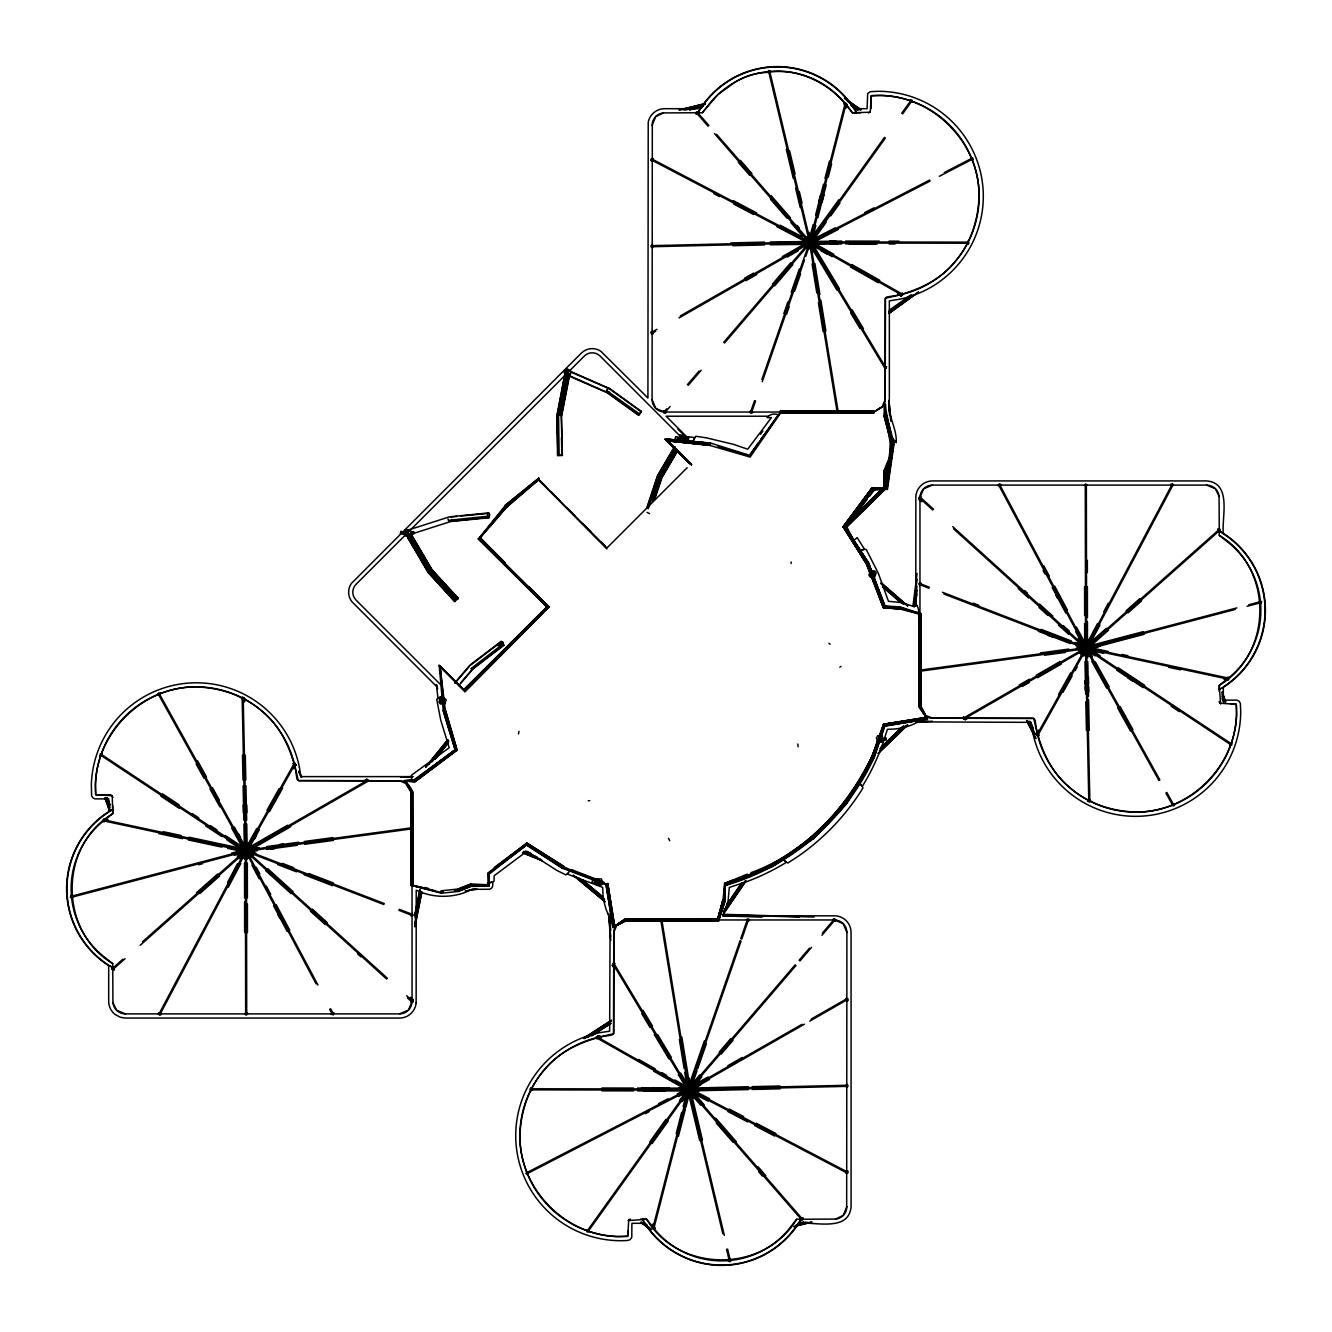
<?xml version="1.0" encoding="UTF-8"?>
<svg xmlns="http://www.w3.org/2000/svg" width="1332" height="1332" viewBox="0 0 1332 1332"><rect width="100%" height="100%" fill="white"/><g stroke="black" fill="none" stroke-linecap="round" stroke-linejoin="round"><path stroke-width="1.5" d="M413.253 884.814L413.003 792.04C404.811 776.373 398.651 781.335 415.018 781.867L457.076 750.116L445.454 709.873M416.15 1002.929L416.217 890.176L422.161 892.64A63.303 63.303 0 0 0 465.201 892.407L472.094 889.343L489.393 889.26A4.179 4.179 0 0 0 492.757 885.164L492.757 881.884L488.261 882.916M627.738 1230.785L627.722 1236.279L617.499 1236.479A100.882 100.882 0 0 1 601.115 1036.696L611.804 1035.114M871.245 108.525L871.261 95.721L881.484 95.521A100.882 100.882 0 0 1 897.868 295.304L887.179 296.886A2.781 2.781 0 0 0 885.164 299.567L885.164 399.55A12.537 12.537 0 0 1 884.248 404.245M885.53 471.178L886.196 489.294L886.396 471.245L891.491 458.308L893.306 440.626L886.396 415.434M530.819 1089.859C531.052 1083.798 532.034 1093.455 530.819 1089.859L688.91 1090.092L688.944 1090.958L637.529 1090.891M688.91 1090.092L688.944 1088.144L748.351 1086.745M967.465 243.223L967.815 244.422L967.615 241.275M609.606 388.511L607.242 389.127L606.493 391.824L638.927 415.018L641.408 411.372L609.606 388.511L568.581 370.546L567.182 370.463L565.351 372.627M112.804 805.577L112.737 813.636L106.294 818.78A86.963 86.963 0 0 0 106.294 958.507L112.737 963.652L112.92 1002.513L116.583 1010.255L125.424 1013.885L399.55 1013.885L408.425 1010.172L412.038 1001.331L412.038 884.864M488.361 872.66L488.278 884.914L489.294 886.196L471.245 886.396M893.089 440.775L891.258 458.291L886.18 471.162L886.196 489.294M1219.213 691.391L1219.263 685.347L1225.706 680.202A86.963 86.963 0 0 0 1225.706 540.476L1219.263 535.331L1219.08 496.47L1215.417 488.727L1206.576 485.098L932.45 485.098L923.576 488.827L919.962 497.652L919.962 614.685M488.711 885.547L488.927 873.193L489.493 873.842L526.939 844.638L500.499 864.501M791.108 563.503L791.141 562.004M798.101 746.769L797.868 744.039M890.825 440.925L883.932 415.917L884.614 405.311L873.659 412.387L780.968 412.404L750.149 457.059L709.873 445.454L666.749 440.759L665.284 439.011L710.555 443.273M886.163 471.245C899.749 450.016 887.179 425.174 885.214 404.029C883.566 416.466 889.976 428.488 892.423 440.526C893.406 457.525 882.184 471.728 885.447 488.861L873.209 488.894L844.654 526.756L867.731 562.97L884.431 606.46L900.116 607.592M884.614 405.311C883.599 427.922 898.584 448.901 884.165 470.912M103.646 820.895C104.162 824.691 105.145 815.018 103.646 820.895L245.754 851.331L245.588 852.197L227.822 848.384M1228.354 678.088C1227.838 674.292 1226.855 683.965 1228.354 678.088L1086.246 647.652L942.49 592.274M725.224 884.648L724.392 900.216L717.748 920.429L718.431 921.178L724.991 900.399L725.224 884.648C790.642 865.917 845.387 818.481 873.626 756.609L872.094 755.993C847.219 807.358 805.71 853.079 751.065 872.643M868.464 112.87L870.229 112.238L871.261 95.721C926.539 90.792 977.805 137.812 979.037 193.073C979.02 218.465 970.995 243.656 954.078 262.854C936.862 283.599 911.071 292.807 885.497 298.235L885.164 399.55L882.383 406.293M885.097 411.821L885.48 405.594L884.581 405.96M724.824 888.644L725.141 884.248L770.662 866.183M725.224 888.411L725.507 884.465L733.083 881.468M620.862 922.21L612.703 927.488L624.608 919.663L717.598 919.679L723.626 900.066L724.774 884.032C790.092 865.301 844.788 818.014 872.959 756.21M872.943 578.721L874.824 573.826L871.294 572.094M518.481 734.015L518.981 731.335M140.176 945.304L246.22 851.265L368.231 781.085L366.766 779.287L367.582 781.451M963.452 717.082L965.234 719.696L964.418 717.532M597.252 880.702L598.934 884.265L600.982 883.299L601.098 881.884M412.038 1001.331L411.821 1003.729A12.521 12.521 0 0 1 399.55 1013.885M750.815 454.262L780.802 412.038L664.635 412.038L655.81 408.425L652.081 399.55L652.314 123.01A12.521 12.521 0 0 1 663.453 112.92L702.314 112.737L707.458 106.294A86.963 86.963 0 0 1 768.78 71.545M717.315 919.962L834.348 919.962L843.173 923.576L846.902 932.45L846.669 1208.99A12.521 12.521 0 0 1 835.53 1219.08L796.669 1219.263L791.524 1225.706A86.963 86.963 0 0 1 651.798 1225.706L646.653 1219.263L640.609 1219.213M919.962 497.652L920.179 495.254A12.521 12.521 0 0 1 932.45 485.098M717.598 919.679L723.01 899.966L724.641 883.366L732.234 880.335M890.675 454.195L890.276 458.025A59.141 59.141 0 0 0 891.108 454.245M891.674 444.605L892.074 440.775L888.943 429.437M889.06 457.758L891.075 441.009L884.198 416M890.642 458.158L891.041 454.329M891.857 446.67L892.473 440.909L889.293 429.337M652.447 246.72C651.698 250.616 651.498 241.791 652.414 245.637M847.252 1086.346C846.12 1089.959 846.886 1080.285 847.252 1086.346L689.044 1090.092L527.106 1173.725L526.639 1171.777M912.919 606.276L917.082 573.459M913.519 606.543L917.182 579.22M861.404 549.999A9.041 9.041 0 0 1 863.985 549.35L866.216 549.433L878.288 573.193L888.461 601.298L901.531 602.597L914.385 606.676L917.015 586.313M915.001 606.01L917.099 590.292M915.201 606.31L916.832 594.105M885.097 475.574L885.697 471.478M885.031 484.348L887.612 466.516M894.505 440.726L887.428 489.477L885.863 488.861L889.926 460.805M891.657 448.767L892.823 440.759M894.038 440.742L886.995 489.31L874.341 490.01L869.446 496.403M684.365 439.477L683.915 436.929L681.185 436.197L679.104 439.71M561.371 415.917L568.897 376.44M568.747 370.812L567.265 370.529L565.201 372.327L556.709 416.3L557.942 455.727L562.337 455.361L561.555 416.75L569.613 375.224M557.475 455.461L557.275 415.168L565.917 371.095M562.337 455.361L561.205 415.534L569.397 373.842M567.265 370.529L558.558 414.552L559.157 454.995L557.942 455.178M561.205 415.534L560.056 414.685L568.348 372.81M414.918 914.085L419.846 889.643M414.801 915.883L420.013 889.976M415.035 917.865L420.379 891.391M414.785 923.026L421.128 891.541M414.735 926.456L421.711 891.841M414.918 926.789L421.894 892.174M245.754 851.331L246.17 849.433L188.928 837.179M596.969 881.434L597.419 883.416L601.265 882.55M411.954 914.202L411.421 916.433L412.371 913.436M920.429 583.782L920.578 582.55L919.629 585.547M818.681 201.665L820.162 195.904M813.103 224.742L807.325 245.887M815.584 215.101L823.492 184.282M824.974 178.505L829.42 161.189M846.819 104.679L845.087 103.63L809.506 242.257L723.709 342.307M846.136 103.896L810.539 242.524L837.945 410.339M815.833 225.441L811.388 242.757L808.657 242.058L811.321 242.94L809.323 248.734M817.815 217.732L826.206 184.981M828.188 177.289L831.651 163.819M845.953 108.092L846.936 104.246M822.044 202.531L824.025 194.855M652.047 1227.754L655.144 1228.32L652.047 1227.754L653.03 1223.908M676.223 1133.532L681.668 1112.337M683.149 1106.559L687.595 1089.243L690.326 1089.942L697.019 1070.678M652.847 1228.104L688.444 1089.476L661.038 921.661M653.895 1228.37L689.477 1089.743L741.092 941.025M678.454 1136.163L685.381 1109.19M685.88 1107.258L690.326 1089.942L687.662 1089.06L704.412 1040.758M614.751 926.523L607.808 883.432L614.102 926.622L625.091 918.764L717.931 918.73L722.777 899.949M718.614 919.48L721.611 907.875M684.049 438.877L683.932 436.463L681.518 436.513L687.512 442.091L678.171 441.058M625.457 918.98L717.665 919.03L723.01 899.966M500.965 641.458L502.097 644.605L503.912 645.321L502.797 642.174L500.965 641.458L469.846 665.234L455.294 682.267M718.181 919.962L724.009 900.182M538.078 479.637L506.993 506.993M538.694 479.054L538.861 478.188L505.228 505.228M717.665 919.03L723.626 900.066M625.257 921.261L718.431 921.178L724.991 900.399L718.065 921.011L624.908 921.045L613.419 926.972L606.493 884.398L563.07 867.781L526.889 844.654L488.794 873.326L489.294 886.196M451.531 520.879L451.981 519.547M647.319 507.725L657.475 476.789L674.841 447.036M654.795 497.569L661.055 478.438L677.272 450.699M718.431 921.178L725.241 900.415M695.87 114.003L698.484 111.721L697.785 112.754M655.527 496.969L661.921 477.672L677.222 451.631M803.129 1217.997L800.499 1220.278L802.746 1218.064M647.102 506.943L657.492 475.641L673.975 447.535M654.095 499.95L661.937 476.523L677.372 450.382M647.668 506.759L658.358 474.875L674.958 446.736M652.48 501.065L661.105 475.424L676.656 449.167M648.334 508.658L659.74 474.791L675.341 448.451M874.092 757.076L884.614 725.341L927.455 719.047L884.964 726.156M783.865 313.486L787.895 301.914M791.241 292.241L799.283 269.064M750.549 412.154C747.518 409.956 756.326 413.952 750.549 412.154L754.561 400.599M761.904 379.437L809.49 242.324M751.564 412.504L755.577 400.949M762.254 381.701L804.461 260.073M805.81 256.21L810.505 242.69L885.38 137.995M786.529 314.419L789.21 306.693M794.571 291.242L800.599 273.843M873.975 412.987L780.968 412.404M740.076 940.675L688.494 1089.31L587.212 1230.934L589.077 1231.65M740.742 938.744L747.418 919.496L749.466 920.529L748.234 920.412M741.758 939.093L748.434 919.846M697.685 1068.747L706.41 1043.622M874.358 757.042L884.931 725.89L927.455 719.047M443.306 703.063L440.309 700.499L443.373 696.186M874.475 752.913L879.903 737.495M880.985 734.398L884.248 725.141A225.974 225.974 0 0 1 881.468 734.548M874.175 756.842L884.614 725.341M872.094 755.993L883.516 724.125L926.872 717.765L883.566 724.392C862.237 800.432 800.565 862.137 724.475 883.482L747.252 874.142M871.994 756.21L872.876 756.31L884.165 724.708M872.26 756.176L883.749 724.242L926.539 717.232L919.629 706.776L919.563 613.802L899.966 608.341L883.233 607.592L899.949 609.223M652.597 159.341C653.746 155.578 649.666 163.37 652.097 160.29M846.419 1173.659L847.701 1170.778L846.386 1172.659M601.315 1037.911C599.517 1031.884 594.405 1040.458 597.236 1038.211M597.768 1037.278L598.035 1036.046M897.668 294.089L900.948 295.954L902.297 293.09M253.013 855.061L245.438 852.147L246.453 849.516L255.91 853.163M568.464 375.824L607.226 392.774L638.561 415.334L639.393 413.852M889.293 457.775L883.932 470.829L884.132 487.862L885.447 488.861L873.209 488.894L885.514 488.744L884.132 487.862M887.229 465.767L889.51 459.973M886.263 469.314L889.909 460.023M413.22 1000.032C407.725 1005.76 416.7 998.384 410.239 997.352M918.78 498.951C924.275 493.223 915.3 500.599 921.761 501.631M652.081 125.424L655.71 116.583L663.453 112.92M846.902 1206.576L843.273 1215.417L835.53 1219.08M616.716 925.424L613.819 932.45L613.486 1033.765C587.912 1039.193 562.121 1048.401 544.905 1069.146C527.988 1088.344 519.963 1113.535 519.946 1138.927C521.178 1194.188 572.444 1241.208 627.722 1236.279L628.754 1219.762L630.519 1219.13M614.418 968.73L612.32 965.25L614.901 963.436M454.678 601.498L427.938 571.495L428.538 570.246L429.753 569.363L456.46 598.734L458.258 598.218L454.678 601.498L428.188 572.643L407.542 537.545M101.965 753.363L100.05 756.26L101.948 753.745M862.387 554.728L867.931 563.369L884.681 606.793L868.597 562.787L844.654 526.756L882.683 489.443M1231.018 743.556L1230.035 745.62L1231.601 742.89M833.732 254.262L810.722 241.242L810.206 241.941L809.323 243.673L832.35 256.71M873.043 577.489L874.824 573.826M653.746 1071.211L688.261 1090.758L689.66 1088.327L674.858 1079.952M405.477 534.032L405.91 531.451L408.641 530.735M441.292 699.333L440.642 702.064L442.674 703.146M227.539 882.533L237.446 863.802M240.143 858.707L244.655 850.199L247.136 851.514L243.54 858.324M159.057 1013.885C156.393 1011.304 164.502 1016.549 159.057 1013.885L245.404 850.632L294.156 763.569L295.954 765.018L293.939 768.614M160.006 1014.385L246.353 851.131M228.238 887.262L240.842 863.419M1097.468 623.642L1084.864 647.469L1087.345 648.784L1099.949 624.958M1103.762 611.721L1108.274 603.196M1171.128 485.481L1172.327 483.849L1173.509 484.715L1171.994 484.598L1085.647 647.852L1036.912 734.881L1039.077 735.68L1038.211 734.764M1172.943 485.098L1086.596 648.351L1089.859 801.181C1083.798 801.081 1093.439 799.849 1089.859 801.181M522.943 491.675L538.861 478.188M537.895 480.502L538.394 479.77L606.843 548.951M776.956 226.706L809.323 243.673L810.722 241.242L807.025 239.294M256.86 828.387L244.688 850.116L247.153 851.481L259.307 829.769M266.999 810.289L279.154 788.577M246.403 851.048L295.088 764.102M269.447 811.654L282.617 788.144M293.523 768.664L295.771 764.651M254.512 839.027L256.527 835.414M1036.912 734.881L1036.046 733.965L1038.061 730.369M1036.229 734.332L1038.477 730.319M1058.49 694.571L1070.662 672.843M1080.801 654.728L1084.847 647.502L1087.312 648.867L1083.249 656.11M1037.844 735.414L1086.546 648.451M1062.969 692.324L1072.093 676.023M1075.14 670.595L1077.172 666.966M901.747 293.789L900.948 295.954M698.8 111.272L700.316 108.691L698.667 111.705A4.529 4.529 0 0 0 698.917 114.735M846.286 802.48L849.433 797.102M852.58 791.741L858.874 781.002M865.284 770.079L868.248 765.034M846.469 802.896L848.534 799.367M850.615 795.837L857.858 783.482M859.923 779.953L867.165 767.615M869.247 764.085L872.343 758.79M873.626 756.609L874.258 757.259L847.185 802.963L813.586 838.66L773.026 866.349M874.258 757.259C845.953 819.047 791.308 866.583 725.873 885.264L773.109 866.299M800.182 1220.728L798.251 1223.309A91.142 91.142 0 0 1 645.071 1223.309L631.901 1223.309L631.784 1237.311L630.186 1239.659L627.622 1240.475A105.062 105.062 0 0 1 516.616 1149.35A105.062 105.062 0 0 1 600.249 1032.6L609.64 1031.184L610.073 928.754L609.64 917.415L607.425 912.686A63.303 63.303 0 0 1 602.98 894.654L602.68 887.412L567.232 874.042L569.913 870.962M679.487 441.425L682.617 436.163M680.802 442.174L683.915 436.929M1171.777 805.41L1174.624 804.045L1172.493 804.878M699.899 109.424L701.748 106.51A91.492 91.492 0 0 1 852.93 106.577L854.761 109.44M799.083 1222.576L797.235 1225.49A91.492 91.492 0 0 1 646.053 1225.423L644.222 1222.56M625.59 920.995L612.953 927.438L606.043 884.848L562.82 868.347M454.662 600.815L456.46 598.734M331.368 1014.385L334.232 1013.069L332.084 1013.885M726.456 905.127L741.558 883.083M726.806 905.044L741.907 882.999M723.925 910.339L742.523 883.216M723.409 912.47L744.988 881.001M723.509 913.419L745.92 880.752M723.859 913.336L745.953 881.118M880.069 741.208L882.267 739.443L881.318 737.179M873.609 411.605L780.702 411.671L749.833 455.411L710.356 442.99L665.284 439.011M838.844 199.717L806.31 244.605M884.498 137.363L809.606 242.074L680.236 316M901.714 113.287L910.905 100.449L912.57 102.031L910.539 100.949M902.597 113.919L911.771 101.066M826.156 222.294L811.171 243.24L808.89 241.591L811.055 243.406L808.441 246.437M830.768 215.851L839.976 202.964M750.282 454.095L758.457 442.674M760.788 439.41L778.304 414.951M649.783 1141.924L665.917 1119.38M679.753 1100.032L699.633 1074.957M588.078 1231.551L689.377 1089.926L804.411 1024.191M652.081 1143.572L668.214 1121.011M682.034 1101.681L701.781 1076.789M72.694 897.152L71.495 898.018L70.313 897.152L71.495 895.504L72.694 896.369M114.053 969.18L112.87 970.046L111.672 969.18L112.121 967.781L114.053 968.414M569.846 375.874L571.245 371.595L567.598 368.964L565.351 369.697L563.952 371.595L565.351 375.874L569.846 375.874L608.408 392.89L609.59 392.157M293.24 763.769L295.171 763.153L295.171 765.167M158.941 1012.869L158.491 1014.268L159.674 1015.134L160.872 1014.268L160.406 1012.869M663.902 411.039L663.902 413.053L665.833 412.437M245.454 1012.869L245.005 1014.268L246.187 1015.134L247.386 1014.268L246.92 1012.869M909.972 100.633L911.887 100L911.887 102.031M750.415 411.039L749.966 412.437L751.165 413.303L752.347 412.437L751.897 411.039M921.145 498.051L919.962 498.917L918.764 498.051L919.962 496.403L921.145 497.269M532.35 1089.709L531.168 1090.575L529.97 1089.709L530.436 1088.311L532.35 1088.927M528.305 1173.492L527.122 1174.358L525.924 1173.492L527.122 1171.86M746.636 919.563L748.567 918.947L748.567 920.961M587.096 1229.969L587.096 1232L589.01 1231.367M963.619 717.165L963.619 719.197L965.55 718.564M835.081 920.961L835.53 919.563L834.348 918.697L833.149 919.563L833.599 920.961M1036.829 733.815L1036.379 735.214L1037.561 736.08L1038.76 734.432M1217.947 529.803L1219.879 529.17L1220.328 530.586L1219.13 531.435M729.037 1259.489L728.587 1260.888L729.786 1261.754L730.968 1260.888L730.519 1259.489M1088.594 799.816L1088.127 801.215L1089.326 802.08L1090.508 801.215L1090.059 799.816M1259.306 601.831L1260.505 600.965L1261.687 601.831L1260.505 603.479L1259.306 602.613M760.439 434.349L762.886 431.052M870.296 573.409L866.633 563.919L843.239 526.906L872.327 487.812L884.315 488.028L884.182 470.829M884.748 415.534L891.657 440.626L889.909 457.908L884.798 470.895L884.814 488.411L872.127 487.662L843.006 526.789L866.366 563.902L883.233 607.592L900.082 609.007M849.883 518.947L867.948 494.721M843.239 526.906L872.693 488.328L884.881 488.311M868.014 495.204L844.255 526.889L867.482 563.336L874.858 582.5M844.638 527.072L848.367 522.077M850.865 518.764L868.314 495.471M845.271 527.056L873.709 489.294L845.271 527.056L868.447 563.02L885.131 606.36M869.796 494.039L845.004 526.823L846.686 526.656L853.096 539.46M866.999 499.583L846.22 526.706L852.647 539.543M425.707 766.966L447.802 739.61M425.724 767.332L447.818 739.976M428.704 764.635L448.201 740.492M431.901 761.904L448.801 740.975M435.098 758.957L448.101 742.856M435.447 758.89L448.451 742.79M486.213 545.62C486.813 543.939 475.624 537.778 479.07 538.711L505.694 505.977M640.276 412.637L641.408 411.372M628.055 1220.611L646.653 1219.263C678.954 1273.392 764.302 1273.342 796.669 1219.263M505.344 562.92L480.502 537.895L479.786 538.428L549.167 607.092L528.721 586.48M504.811 507.658L479.337 538.378L547.918 606.959L542.407 612.487M492.424 522.893L479.62 538.045L480.502 537.895M440.309 700.499L442.957 697.385M454.861 683.399L469.413 666.3M479.786 538.428L506.743 506.909L538.095 480.319M458.824 685.597L473.226 668.747L503.912 645.321M702.314 112.737L717.881 94.605L728.621 86.913A61.255 60.856 -21.1 0 1 766.882 72.477C800.332 66.866 833.732 85.398 852.33 112.737L860.405 112.804M489.56 526.972L506.909 506.743M772.493 284.066L790.708 262.804M664.102 411.854C661.871 408.991 668.764 415.684 664.102 411.854L666.699 408.824M687.429 384.632L699.084 371.029M664.918 412.554L670.113 406.493M688.244 385.331L701.198 370.229M724.525 343.007L810.372 242.857M774.625 285.897L792.84 264.635M460.572 682.933L473.643 667.698M690.242 1085.397L692.84 1082.367M719.147 1052.18L730.852 1038.527M526.606 1172.759L688.661 1089.11L795.204 964.801M799.083 960.272L809.44 948.184M822.393 933.066L834.065 919.446C838.561 923.476 830.902 917.681 834.065 919.446M689.427 1089.842L687.945 1088.594L690.093 1090.409L689.427 1089.842L796.02 965.5M799.899 960.971L811.554 947.368M821.911 935.28L834.881 920.146M721.295 1054.012L733 1040.359M873.143 576.157L874.408 573.659L873.109 571.628L871.961 571.828M815.484 835.147L774.275 864.268M827.422 822.493L839.327 809.873M812.137 837.229L821.827 826.956M839.843 807.858L845.387 801.997M813.003 838.327L818.581 832.433M828.337 822.094L843.672 805.843M813.452 838.777L847.019 803.196M543.14 612.77L464.885 691.691L548.917 607.176M546.037 609.856L549.167 607.092M467.116 687.279L471.511 682.883M481.751 672.627L486.13 668.248M496.37 657.991L502.214 652.131M510.988 643.339L516.849 637.479M525.624 628.704L531.468 622.843M540.243 614.052L546.103 608.191M473.226 682.184L476.123 679.287M486.23 669.147L492.007 663.336M502.114 653.196L507.892 647.402M546.936 606.743L463.852 689.676L547.552 606.726M687.179 467.698L606.959 547.918L538.378 479.337L507.775 504.711M464.885 691.691L464.385 690.992L548.284 607.192M464.002 690.309L547.519 607.109L464.002 690.309L439.011 665.284L463.136 689.443M853.962 516.383L881.784 489.127M849.933 520.679L882.134 489.11M884.082 489.144L845.487 527.872M846.586 526.789L885.014 489.127M846.936 526.789L884.997 489.477M441.175 892.507L411.039 885.33M881.035 747.319L901.564 727.389M879.936 748.717L903.396 725.957M880.502 749.05L903.962 726.273M879.57 751.032L905.31 726.04M878.021 753.413L907.342 724.941M878.387 753.379L907.708 724.924M873.809 575.907L874.741 575.074M196.453 892.79L217.682 873.975M237.379 856.509L244.955 849.799L246.82 851.897L239.244 858.607M114.019 970.096L112.288 968.597L122.86 959.223M142.474 941.824L245.504 850.465L367.699 780.152M112.987 969.396L125.075 958.69M199.833 893.556L219.547 876.09M1106.392 628.271L1085.18 647.086L1087.045 649.183L1108.257 630.386M1126.106 610.805L1139.742 598.717M1218.064 529.27L1220.295 531.485L1219.013 529.587L1085.78 647.718L963.769 717.898M1086.496 648.518L1219.712 530.386M1127.971 612.903L1141.607 600.815M1090.259 646.786L1093.289 644.105M807.192 237.063L811.055 241.492L808.924 243.34L806.36 240.393M714.485 133.566L809.556 242.757L884.898 368.231L886.662 366.75L885.447 367.049M506.243 506.526L538.394 479.77M885.097 488.944L878.471 488.161M853.312 540.825L857.175 537.612L864.551 549.333L860.605 550.366M505.977 505.694L518.315 495.487M538.677 478.371L505.477 505.311L478.454 538.894L546.903 606.976L478.188 538.861M488.461 512.92L487.479 514.718L488.944 517.765L489.776 514.485L488.461 512.92L449.483 516.816L406.843 530.486L405.844 534.149M470.829 668.714L502.097 644.605M472.144 669.147L503.13 645.337M470.929 664.851L501.748 641.441M497.968 645.82L502.797 642.174M424.109 773.942L449.85 754.595M412.47 885.264L412.387 792.224L405.461 780.885L414.968 781.618L457.076 750.116L445.238 710.023L440.093 666.516L444.638 710.206L456.26 749.816M420.546 776.156L454.345 750.815M458.441 890.575L471.362 885.497L488.877 885.43L488.228 872.793L526.789 843.006L563.902 866.366M425.674 771.827L455.577 749.45L443.806 710.023M510.822 855.86L523.676 846.27M413.769 779.986L455.544 749.516L414.269 780.402L404.712 780.735L411.605 792.274L411.738 885.464L440.925 893.106M494.372 867.415L525.208 844.455M158.575 694.621L160.423 693.256L157.759 694.954M889.326 310.206L910.922 294.871M888.577 311.821L911.421 295.271M889.027 312.437L913.502 294.722M888.794 313.386L918.181 292.108M889.16 313.403L918.547 292.141M997.968 485.597L1000.832 484.282L998.967 485.614M839.809 667.199L841.041 666.333M568.348 873.093L565.8 874.891L556.726 870.312L526.856 851.248L494.139 875.773L494.072 881.068A9.041 9.041 0 0 1 487.379 882.833M619.03 923.476L614.218 926.856L619.147 923.742M244.422 698.118C236.646 699.466 247.536 694.971 244.505 701.931M607.592 883.532L614.685 926.389L624.608 919.663M583.682 1038.144L611.405 1020.179M583.582 1038.494L611.305 1020.528M584.532 1038.627L611.505 1021.144M587.662 1037.511L610.189 1022.926M591.608 1035.697L610.672 1023.359M591.974 1035.747L611.038 1023.409M109.44 811.205L106.577 813.036A91.492 91.492 0 0 0 106.51 964.218L109.424 966.066M1222.56 687.778L1225.423 685.947A91.492 91.492 0 0 0 1225.49 534.765L1222.576 532.917M618.747 923.942L613.536 927.205L624.009 921.344M873.809 411.988L885.164 405.095L885.164 415.667M623.559 920.995L613.819 926.906L612.87 923.143M614.468 964.385L612.32 965.25M704.195 1104.877L690.059 1088.66L687.745 1090.242L678.338 1074.574M234.249 826.906L247.119 850.099L244.655 851.464L248.318 858.324M108.691 811.638L113.02 809.839M614.102 926.622L624.658 920.429L717.748 920.429M1218.98 689.144L1223.309 687.345M613.419 926.972L624.658 920.429M363.386 781.235L366.766 779.287M287.612 825.207L245.238 849.583L246.636 852.03L290.709 826.673M363.353 781.634L367.132 779.47M1019.263 684.981L1029.436 679.137M1036.213 675.241L1059.939 661.588M1078.587 650.865L1085.364 646.952L1086.762 649.4L1079.986 653.296M964.301 718.83L1086.313 648.651M964.868 719.513L968.647 717.349M1022.36 686.446L1029.137 682.55M1037.611 677.672L1061.338 664.019M965.234 719.696L968.614 717.748M744.521 278.255L753.512 273.11M782.3 256.66L802.08 245.354M805.677 243.306L809.273 241.242L810.672 243.689L838.344 229.404M651.564 332.384C650.699 328.754 654.728 337.545 651.564 332.384L656.942 329.304M652.097 333.316L655.677 331.268M678.987 317.948L810.222 242.94L930.136 181.052M745.92 280.686L756.709 274.525M787.295 257.043L798.084 250.882M807.075 245.737L810.672 243.689L809.406 241.175L835.197 227.855M877.305 409.673L885.713 404.861M231.785 828.271L244.655 851.464L247.169 850.199L250.799 857.009M708.091 1077.005L677.239 1094.022M727.888 1065.7L742.274 1057.475M678.521 1096.536L689.576 1090.825L688.661 1089.11L802.08 1024.291M811.055 1019.163L846.886 998.684L847.768 1000.815L846.369 998.983M809.789 1021.128L847.418 999.616M709.473 1079.453L689.71 1090.758L688.311 1088.311L688.661 1089.11M695.221 1087.994L700.599 1084.914M884.431 606.46L900.415 606.759M624.159 921.244L612.953 927.438L606.127 884.947M440.726 699.283L441.874 698.667M864.701 212.621L873.925 207.875M809.823 241.941L929.636 180.086M944.338 172.511L971.877 158.275C974.491 163.753 969.313 155.594 971.877 158.275M939.31 176.307L972.377 159.241M658.807 1103.545L668.031 1098.783M645.337 1113.669L649.017 1111.754M557.275 415.168L560.056 414.685M598.934 884.265L602.613 882.533M926.539 717.232L918.997 706.842L919.563 613.802M920.345 613.836L921.178 613.569L921.261 706.743M766.466 866.766L772.177 864.501M738.76 879.22L748.234 875.474M752.014 873.975L761.488 870.229M459.657 889.992L468.981 886.329M458.058 891.308L471.045 886.196M458.008 889.243L471.028 884.148M471.245 884.748L458.025 890.276L454.362 890.658M870.229 112.238L852.33 112.737L847.185 106.294A86.963 86.963 0 0 0 770.679 71.379L767.515 71.911L768.747 71.928M730.369 1260.671C733.599 1258.773 724.442 1261.887 730.369 1260.671L727.588 1249.033M652.813 160.689L651.348 160.689L650.898 159.291L652.081 158.425L653.279 159.291M652.813 247.203L651.348 247.203L650.898 245.804L652.081 244.938L653.279 245.804M971.861 160.14L973.059 159.291L972.61 157.875L971.128 157.875L970.678 159.291M652.081 331.452L650.898 332.317L651.348 333.716L652.813 333.716L653.279 332.317M885.164 368.897L886.363 368.032L885.164 366.383M104.845 821.461L103.38 821.461L102.93 820.062L104.112 819.197L105.311 820.062M1227.155 677.522L1228.62 677.522L1229.07 678.92L1227.888 679.786L1226.689 678.92M846.17 998.284L848.084 998.917L847.635 1000.315L846.17 1000.315M846.17 1084.797L848.084 1085.43L847.635 1086.829L846.17 1086.829M653.463 1226.639L652.28 1227.488L652.73 1228.903L654.195 1228.903L654.661 1227.488M846.17 1171.311L848.084 1171.944L847.635 1173.342L846.17 1173.342M410.239 534.498L450.516 521.578L488.944 517.765M687.262 1089.826L690.359 1089.293L702.43 1139.892M809.04 232.351L811.371 242.074L808.641 242.74L809.573 248.501M687.279 1089.959L690.359 1089.26L681.851 1037.129M231.618 853.129L245.521 849.466L246.237 852.197L257.492 850.665M71.079 896.319C71.195 892.59 72.794 902.13 71.079 896.319L245.704 850.316M71.345 897.352L245.987 851.364L410.556 829.037M198.551 864.751L202.531 863.702M234.315 855.327L246.237 852.197L245.754 849.416L258.991 847.618M1143.372 631.618L1085.763 646.786L1076.406 648.051M1236.895 607.892L1086.013 647.635L921.444 669.946M1248.767 604.761L1260.655 601.631C1262.003 607.525 1258.707 598.434 1260.655 601.631M1144.088 634.332L1086.479 649.517L1086.296 648.667L1235.197 609.44M1247.068 606.31L1260.921 602.663M1094.454 647.752L1100.399 646.187M679.087 109.89L705.061 103.58M679.387 110.056L705.377 103.746M682.866 109.857L704.861 104.529M685.048 110.123L703.046 105.761M689.36 109.724L703.346 106.327M689.66 109.907L701.664 106.993M799.383 1222.909L803.363 1221.927M797.685 1223.958L805.66 1222.01M795.87 1225.207L807.841 1222.277M795.354 1225.973L811.837 1221.96M793.672 1226.639L811.638 1222.243M918.997 706.842L918.73 614.069M883.566 724.392L924.325 717.665M807.242 236.896L808.641 242.74L811.404 242.257L812.986 251.915M890.409 724.575L894.471 723.909M898.534 723.243L902.597 722.577M906.659 721.911L910.705 721.245M914.768 720.579L918.83 719.929M922.893 719.263L927.488 719.297M1085.28 484.765C1081.684 485.964 1091.341 484.965 1085.28 484.765L1085.547 648.101L1084.681 648.135L1084.631 623.626M246.72 1014.218C250.316 1013.019 240.659 1014.018 246.72 1014.218L246.453 850.882L243.207 697.785M469.08 889.926L475.158 889.043M465.118 890.958L477.306 889.193M920.945 613.553L920.395 706.726L927.222 718.464L921.028 706.709L921.178 613.569M1080.185 647.202L1083.965 646.703M1040.442 652.93L1068.847 649.084M921.594 671.012L1086.096 648.701L1228.121 679.137M1044.604 655.211L1065.434 652.38M1078.67 650.582L1086.246 649.566L1085.863 646.769L1086.296 648.667M279.653 844.488L283.433 843.972M266.567 846.603L298.751 842.24M304.429 841.474L332.784 837.628M410.406 827.971L245.904 850.282L103.879 819.846M266.933 849.383L297.236 845.287M304.795 844.255L333.166 840.409M270.696 849.217L274.459 848.7M111.272 810.122L113.453 809.873M1218.547 689.11L1220.728 688.86M440.909 890.825L457.758 889.06L470.829 883.932L488.444 884.798M487.629 516.217L448.351 520.329L448.035 518.847M440.775 892.074L443.356 891.807M449.3 521.361L488.195 517.382M440.626 893.306L458.308 891.491L471.362 886.146L489.21 885.963M450.715 517.032L456.793 516.45M460.839 516.05L489.227 513.32M295.954 765.018L293.789 764.218M1036.046 733.965L1037.278 734.232M400.516 777.255L412.704 776.523M404.345 777.272L412.97 776.756M658.358 474.875L661.105 475.424M915.717 721.877L928.021 721.245M915.983 722.111L932.383 721.245M412.654 781.135L405.461 780.868L412.337 780.602M730.802 242.924L764.435 242.124M770.362 241.974L841.674 241.092M651.731 245.654L809.939 241.908L968.164 242.141M651.748 246.736L809.973 242.99L968.164 243.223M732.85 245.687L764.501 244.938M770.429 244.788L841.674 243.906M752.297 1086.646L779.969 1085.996M847.235 1085.264L689.01 1089.01L597.119 1036.912M748.418 1089.559L689.044 1090.958L688.977 1088.144L637.529 1088.078M752.364 1089.459L780.036 1088.81M690.992 1091.241L698.884 1091.058M885.863 488.861L873.509 489.127L874.658 490.359M559.157 454.995L561.871 455.094M410.606 790.475L404.712 780.718L412.187 780.569M588.278 800.698L589.776 800.698M780.635 411.688L780.385 410.872L873.725 410.739M873.626 410.989L780.385 410.872M1085.547 648.101L1087.495 648.118L1087.695 657.725M782.966 412.421L871.927 412.371M781.151 412.987L873.775 413.003M768.364 416.217L666.15 416.217L686.563 436.63L694.821 437.529L693.239 441.275A9.041 9.041 0 0 1 694.055 438.761L695.92 436.263L706.776 437.928L733.316 444.305L747.718 449.2L771.411 417.615L767.066 417.615A9.041 9.041 0 0 1 778.987 415.318M872.993 488.578L885.164 488.578L885.164 471.045M412.504 780.802L405.095 780.802L411.005 790.542M471.045 885.164L488.578 885.164L488.578 872.993M829.736 240.742L835.663 240.742M845.637 241.092L879.253 241.142M889.127 241.159L899 241.175M845.637 243.906L877.272 243.956M889.127 243.972L895.054 243.972M811.987 244.189L823.809 244.206M829.736 244.222L837.628 244.222M849.466 244.239L867.215 244.272M869.18 244.272L875.107 244.289M1230.785 704.262L1236.279 704.278L1236.479 714.501A100.882 100.882 0 0 1 1036.696 730.885L1035.114 720.196M641.641 1087.745L649.517 1087.761M651.498 1087.761L669.247 1087.778M679.12 1087.794L686.996 1087.811M601.964 1088.011L633.566 1088.061M530.819 1088.777L688.91 1089.01M601.964 1090.825L633.566 1090.875M643.606 1091.224L649.517 1091.241M651.498 1091.241L665.301 1091.258M405.461 780.885L414.668 781.068L404.712 780.735M723.06 914.285L814.068 917.049M722.926 914.718L799.55 917.065M722.56 915.883L762.021 917.115M406.843 530.486L408.191 530.536M894.505 607.325L900.399 607.642L918.531 613.269M900.299 606.992L884.981 606.16L868.331 562.77L845.271 526.873L873.842 489.493M888.228 607.142L884.248 606.859L880.635 597.502M894.205 607.575L900.182 607.991M690.875 464.585L691.691 464.885L665.301 439.344L675.474 440.209M679.536 440.559L710.056 443.173M669.646 440.243L665.634 439.893L689.393 463.136M677.672 440.942L683.699 441.475M693.722 442.357L699.75 442.873M687.162 442.54L666.749 440.759L705.577 444.738M845.087 103.63L843.839 103.68L845.953 104.612M664.635 412.038L662.237 411.821A12.521 12.521 0 0 1 652.081 399.55M1206.576 485.098L1208.99 485.331A12.521 12.521 0 0 1 1219.08 496.47M834.348 919.962L836.746 920.179A12.521 12.521 0 0 1 846.902 932.45M125.424 1013.885L123.01 1013.652A12.521 12.521 0 0 1 112.92 1002.513M672.96 440.542L666.183 439.876L690.592 464.285M693.606 442.59L699.8 443.206M666.183 439.327L710.605 443.922L665.634 438.994L690.326 463.986M607.226 392.774L608.408 392.89M710.456 444.688L666.733 439.876L691.008 464.352M667.082 440.759L710.189 445.271M879.087 741.258L881.584 740.792L880.868 736.912M747.418 919.496L746.436 919.663M1108.124 651.448L1086.413 646.803L1085.83 649.55L1103.579 653.346M1121.944 654.412L1127.871 655.677M1168.73 667.299L1180.552 669.83M1223.875 679.12L1227.804 679.953M104.196 819.03L108.125 819.863M163.27 831.684L181.035 835.48M158.741 833.582L182.417 838.66M188.328 839.926L221.911 847.119M424.458 887.512L428.504 888.394M548.334 606.809L546.02 604.012M411.621 885.081L425.041 888.144M870.079 571.378L874.058 572.327M412.038 885.164L435.431 890.792M899.899 608.974L918.947 613.952M904.495 609.273L919.962 613.819M718.015 446.553L747.585 455.311M967.815 241.425L969.013 243.073L967.815 243.923L966.632 243.073M919.962 585.431L918.764 583.782L919.962 582.917L921.145 583.782M900.465 607.026L920.961 613.669M1230.252 745.187L1231.717 745.187L1231.717 743.156M101.748 753.795L100.283 753.795L100.283 755.827M614.552 963.352L613.086 963.352L613.086 965.367M412.038 913.552L413.236 915.201L412.038 916.066L410.855 915.201M597.169 1038.81L595.987 1037.178L597.169 1036.313L598.368 1037.178M412.038 1000.066L413.236 1000.931L412.787 1002.347L410.855 1001.714M647.069 512.42L649.533 513.619M1217.981 528.887L1219.013 529.587M294.156 763.569L293.09 763.669M1171.994 484.598L1170.795 484.282L1172.659 485.614M973.109 603.13L978.77 605.311M1041.141 629.337L1071.428 641.008M1075.207 642.474L1086.562 646.836L1085.547 649.467L1076.09 645.82M919.863 583.566L929.286 587.196M919.48 584.565L928.904 588.195M943.988 594.005L1085.83 648.651L1230.951 744.788M1038.244 631.235L1070.412 643.639M1047.701 635.247L1053.362 637.429M574.375 871.727L558.158 864.168M579.886 873.842L596.42 880.219M598.168 880.885L606.859 884.248L607.342 887.179M282.401 863.369L293.756 867.748M308.907 873.576L333.466 883.033M384.232 903.529L246.17 850.349L101.049 754.195M399.317 909.34L412.52 914.418M245.787 851.348L383.849 904.528M398.934 910.339L412.137 915.417M277.605 864.535L296.536 871.827M304.096 874.741L332.467 885.663M584.482 875.257L599.65 881.135M571.478 869.563L603.862 882.167M525.357 851.281L531.135 853.612M525.024 851.398L531.302 853.929M523.493 851.464L536.996 856.909M523.21 852.18L540.559 859.19M524.259 853.279L542.107 860.489M522.494 852.813L541.758 860.605M925.424 715.284L932.45 718.181L1033.765 718.514C1039.193 744.088 1048.401 769.879 1069.146 787.095C1088.344 804.012 1113.535 812.037 1138.927 812.054C1194.188 810.822 1241.208 759.556 1236.279 704.278L1219.762 703.246L1219.13 701.481M406.293 783.582L399.55 780.802L298.235 780.469C292.807 754.894 283.599 729.103 262.854 711.887C243.656 694.971 218.465 686.946 193.073 686.929C137.812 688.161 90.792 739.427 95.721 794.721L112.238 795.737L112.87 797.502M567.182 370.463L608.424 388.395M910.905 100.449L909.906 100.35M733.299 200.649L756.659 212.904M780.053 225.158L801.648 236.463M652.064 159.057L810.206 241.941M651.564 160.006L809.706 242.89M714.035 193.739L719.43 196.553M733.782 204.079L753.562 214.452M709.44 1098.684L689.66 1088.327L688.261 1090.758L708.125 1101.181M729.237 1109.073L743.622 1116.616M756.21 1123.209L775.973 1133.565M689.277 1089.11L847.418 1171.994M688.777 1090.059L846.919 1172.943M727.938 1111.554L747.718 1121.927M754.911 1125.69L774.658 1136.046M851.814 264.502L879.736 280.319M810.306 241.991L902.397 294.156M809.773 242.94L901.864 295.088M850.432 266.949L878.354 282.767M897.635 293.689L901.314 295.771M820.629 250.466L827.189 254.179M597.668 1036.229L601.348 1038.311M638.694 1059.456L655.128 1068.764M661.704 1072.493L666.633 1075.29M596.586 1037.844L688.677 1090.009L801.614 1219.729M1220.728 531.818L1223.309 533.749A91.142 91.142 0 0 1 1223.309 686.929L1223.309 700.099L1236.895 700.149L1239.11 701.198L1240.342 703.313L1240.708 711.321A105.062 105.062 0 0 1 1033.299 734.998L1031.184 722.36L928.754 721.927L917.415 722.36L912.686 724.575A63.303 63.303 0 0 1 894.654 729.02L887.412 729.32L882.084 745.67A230.203 230.203 0 0 1 862.303 786.429L859.54 783.449M563.736 866.533L526.789 843.006M526.839 843.872L563.419 867.082M526.889 844.255L535.564 849.783M536.496 850.382L549.833 858.874M551.198 859.739L556.393 863.053M532.134 847.968L563.269 867.881M562.953 868.414L526.889 844.654M526.972 845.504L562.787 868.597M1100.099 655.76L1086.895 647.019L1085.347 649.367L1095.237 655.91M1118.247 667.782L1144.654 685.281M1231.551 743.905L1086.446 647.752L952.746 526.639M1116.699 670.129L1143.106 687.628M1171.128 706.193L1179.353 711.654M1127.938 677.988L1132.883 681.251M240.293 845.004L245.221 848.284M162.521 793.872L179.004 804.794M192.191 813.536L198.784 817.915M210.339 825.574L216.95 829.936M225.208 835.414L246.653 849.633L245.105 851.964L226.956 839.943M100.449 755.077L245.554 851.231L386.646 979.053M160.972 796.22L179.087 808.241M205.494 825.723L222.011 836.663M845.92 99.184L860.888 109.54M844.322 98.368L860.972 109.873M847.435 101.282L860.056 110.007M851.298 104.895L857.958 109.507M851.081 105.494L857.725 110.106M852.813 106.993L857.808 110.439M606.51 390.442L639.71 414.085M588.444 1231.051L586.413 1229.969L587.212 1230.934M610.322 389.46L641.042 411.688M643.856 1222.643L647.169 1225.04M641.758 1222.077L650.016 1228.054M640.858 1222.193L651.182 1229.669M640.908 1222.543L650.832 1229.719M440.559 666.949L462.787 688.811M828.92 643.289L830.102 644.205M1220.611 703.945L1219.263 685.347C1273.392 653.046 1273.342 567.698 1219.263 535.331M582.7 879.986L603.279 897.202M582.75 880.352L603.346 897.568M579.32 878.288L604.661 899.483M576.556 876.989L604.162 900.082M573.543 875.291L605.211 901.764M573.176 875.291L604.845 901.781M413.703 779.736L404.096 780.602L410.972 792.174M112.737 963.652C58.658 931.284 58.608 845.937 112.737 813.636L112.238 795.737L110.356 794.738L95.721 794.721L95.521 784.481A100.882 100.882 0 0 1 295.304 768.098L296.886 778.787A2.781 2.781 0 0 0 299.567 780.802L399.55 780.802A12.537 12.537 0 0 1 404.245 781.734M881.551 583.05L907.791 605.91M881.185 583.05L907.425 605.91M880.635 583.399L903.795 603.579M883.216 586.679L903.279 604.162M882.933 587.262L900.332 602.43M1024.574 590.542L1027.538 593.223M1039.426 603.995L1052.813 616.117M1063.219 625.557L1069.163 630.935M1078.088 639.01L1086.995 647.086L1085.114 649.167L1077.671 642.44M920.162 497.119L933.499 509.207M919.446 497.918L932.783 510.006M953.512 528.771L1085.663 648.501L1158.957 780.502M1018.231 588.594L1028.62 598.001M1039.027 607.425L1047.951 615.501M1058.357 624.941L1068.764 634.365M677.955 429.27L686.962 437.762M252.83 855.194L246.886 849.816L245.005 851.897L249.467 855.927M267.699 868.647L292.973 891.558M312.287 909.057L327.123 922.493M387.379 978.254L246.337 850.482L159.224 693.572M406.626 995.687L412.554 1001.065M407.392 997.834L411.838 1001.864M265.801 870.745L291.092 893.639M310.389 911.138L325.241 924.574M357.858 954.128L360.822 956.809M682.833 436.08L688.811 441.658L684.398 437.529M683.932 436.463L689.876 442.024M667.082 440.409L691.524 464.702M492.057 551.431L500.815 560.173M508.125 567.449L515.417 574.725M524.192 583.449L531.485 590.725M540.259 599.45L546.103 605.277M684.415 440.392L600.083 356.044A11.139 11.139 0 0 0 584.332 356.044L356.044 584.332A11.139 11.139 0 0 0 356.044 600.083L441.858 685.88M665.301 439.344L688.727 462.753M479.07 538.711L547.519 607.109M464.285 690.592L439.876 666.183L440.642 673.975M538.361 478.921L545.62 486.23M551.431 492.057L560.139 500.832M567.399 508.141L574.658 515.434M583.366 524.209L590.625 531.501M600.782 541.724L605.128 546.12M439.56 665.967L464.385 690.992M437.828 576.806L432.384 570.912L411.954 536.33M441.924 581.218L450.083 590.059M455.544 595.953L458.258 598.9M455.361 601.565L429.204 573.226L426.107 567.998M458.258 598.218L432.134 569.763L410.706 533.3M457.575 598.151L431.118 569.18L410.689 534.232M455.344 599.766L428.538 570.246L405.91 531.451M740.392 160.356L751.947 173.61M771.211 195.737L790.492 217.882M796.919 225.275L799.483 228.222M697.369 112.271L708.907 125.508M716.583 134.332L810.372 242.041M696.553 112.97L708.091 126.224M738.278 162.204L749.816 175.458M770.362 199.067L787.079 218.248M790.942 222.677L802.497 235.964M715.767 1118.181L736.33 1141.79M758.141 1166.849L765.833 1175.69M802.43 1219.03L689.427 1089.243L662.104 921.478M700.782 1105.26L687.945 1090.508L690.059 1088.66L680.752 1073.126M716.216 1122.976L732.916 1142.157M758.591 1171.644L762.437 1176.056M690.226 1093.639L694.072 1098.051M890.142 435.331L896.236 442.674C897.102 427.505 886.479 414.568 889.343 399.483L889.343 300.816L898.734 299.4A105.062 105.062 0 0 0 878.238 91.292L870.296 91.658L867.681 93.556L867.082 108.691L853.912 108.691A91.142 91.142 0 0 0 700.732 108.691L664.535 108.691A16.717 16.717 0 0 0 648.218 122.194L647.918 397.985L600.882 351.315A15.318 15.318 0 0 0 581.385 353.097L351.315 583.533A15.301 15.301 0 0 0 351.964 601.748L436.63 686.563L437.962 698.151L439.976 697.019A9.041 9.041 0 0 1 442.557 696.403L436.713 699.267L440.726 720.146L449.2 747.718L411.421 775.241L411.638 778.521L411.372 776.623L300.816 776.623L299.4 767.249M783.449 859.54L786.429 862.303A230.203 230.203 0 0 1 745.72 882.034L729.32 887.412L728.055 901.198L723.126 915.783L835.947 915.85A16.717 16.717 0 0 1 851.065 932.517L851.081 1206.576C848.983 1232.266 814.784 1221.561 798.667 1223.309L800.316 1220.295A4.529 4.529 0 0 0 800.465 1218.98M917.282 606.077L915.783 604.212L915.85 496.253A16.717 16.717 0 0 1 921.844 484.765A16.75 16.75 0 0 1 932.517 480.919L1206.576 480.919C1232.266 483.017 1221.561 517.216 1223.309 533.333L1220.295 531.684A4.529 4.529 0 0 0 1218.98 531.535M669.696 840.725L668.448 838.261M845.47 528.521L851.514 536.713M770.395 71.112L768.464 70.496L768.464 72.511M902.547 293.423L902.547 295.454L900.615 294.822M698.368 112.471L696.436 111.855L696.436 113.886M1173.842 803.879L1173.842 805.893L1171.91 805.277M802.547 1218.114L802.547 1220.145L800.615 1219.529M333.433 1012.869L333.433 1014.901L331.518 1014.268M920.062 708.408L926.606 717.898L923.342 713.203M872.127 487.662L843.256 526.723L866.516 563.669L883.349 607.359M527.106 1173.725L527.922 1174.658L527.139 1172.493M113.936 969.729L111.705 967.498L112.288 968.597M919.629 706.776L926.872 717.765M847.968 532.251L859.057 549.533M843.889 526.706L867.032 563.319L883.815 606.926M923.609 713.186L926.606 717.898M920.012 706.826L926.906 718.181M839.493 288.811L811.238 241.758L808.824 243.207L837.079 290.259M852.03 309.723L863.536 328.854M885.813 367.682L810.505 242.208L769.663 71.079M850.665 312.903L860.072 328.571M643.09 1010.389L652.497 1026.056M657.725 1034.764L671.328 1057.425M614.085 963.769L689.41 1089.226M613.17 964.318L688.477 1089.792L722.843 1233.765M612.504 964.884L614.818 968.747M641.724 1013.569L650.083 1027.505M654.262 1034.465L668.914 1058.873M408.574 538.361L424.042 564.518M854.328 108.691L856.126 113.02M846.719 528.454L853.945 540.842M846.386 528.371L853.612 540.759M850.299 536.313L852.363 539.843M405.244 532.733L427.938 571.495M642.857 1218.98L644.655 1223.309M408.225 532.45L429.753 569.363M922.377 710.356L927.288 719.13L921.028 706.793M922.277 710.206L926.955 718.597M1092.29 656.443L1076.439 627.056M1095.254 661.788L1109.14 686.796M1120.046 706.426L1132.916 729.603M1159.889 779.986L1086.596 647.968L999.633 484.598M1166.799 792.44L1173.725 804.894M1165.866 792.956L1172.776 805.41M1088.843 656.01L1084.881 648.884L1087.345 647.519L1084.831 648.784L1075.773 631.768M1091.807 661.371L1106.676 688.161M1117.581 707.792L1130.452 730.968M238.528 833.949L240.509 837.512M243.473 842.856L245.454 846.419M197.586 760.888L206.493 776.922M212.437 787.628L219.364 800.116M158.275 694.089L245.404 851.031M196.12 764.035L204.029 778.288M209.973 788.994L219.88 806.842M1043.822 565.767L1049.266 575.973M1054.694 586.18L1067.382 610.006M998.684 485.098L1085.58 648.351L1088.793 801.198M1043.156 570.496L1044.971 573.892M1052.213 587.495L1065.8 613.036M1055.627 594.621L1057.425 598.018M256.227 867.215L259.857 874.025M266.2 885.947L270.729 894.455M276.174 904.678L289.743 930.186M246.42 850.632L317.965 985.047M330.602 1008.79L333.316 1013.885M245.471 851.131L316.117 983.865M329.653 1009.306L332.367 1014.385M251.931 865.134L259.191 878.754M273.693 905.993L287.262 931.518M277.822 914.485L279.637 917.881M1029.686 721.245L1033.382 728.487M1029.603 721.578L1033.299 728.837M1029.12 722.011L1034.648 732.883M1027.505 720.545L1034.498 734.298M1026.872 720.695L1035.863 738.344M1026.539 720.562L1035.763 738.694M298.984 770.978L301.731 776.939M298.701 771.861L301.232 777.355M879.869 736.846L881.451 740.625M879.103 596.17L883.499 607.558M875.49 584.149L878.471 591.874M1222.343 692.29L1225.706 701.748M1222.01 692.091L1225.59 702.114M1222.027 694.005L1224.741 701.564M1221.977 696.153L1224.008 701.831M1222.127 698.434L1223.475 702.214M108.025 799.15L110.023 804.794M107.226 797.618L109.89 805.161M106.693 798.018L110.04 807.442M105.961 798.268L109.973 809.59M105.111 797.718L109.99 811.504M104.995 798.084L109.657 811.288M442.99 710.356L454.978 749.25L443.206 710.206L439.194 665.434M445.387 714.035L455.927 749.633M886.646 419.68L888.244 425.474M886.246 419.613L887.878 425.507M436.496 684.465L437.645 688.844M436.33 684.765L437.346 688.661M789.526 150.599L795.104 173.943M799.283 191.458L802.08 203.147M768.614 71.329L809.473 242.507M786.33 149.317L793.289 178.488M795.62 188.212L800.266 207.692M689.51 1089.493L724.358 1235.447M726.556 1249.283L729.32 1260.921M687.612 1089.926L699.7 1140.542M814.868 263.486L819.913 294.422M820.862 300.216L825.89 331.102M809.49 242.59L836.879 410.522M812.087 263.952L816.816 292.94M818.397 302.597L823.109 331.551M688.811 1077.705L689.427 1081.567M679.387 1039.509L684.115 1068.514M684.748 1072.36L687.578 1089.743M607.292 888.644L608.558 894.688M609.223 898.717L609.873 902.746M610.539 906.776L611.188 910.805M611.555 915.017L612.504 918.864M565.201 372.327L557.059 417.515L557.442 433.599M855.843 111.272L856.093 113.453M642.89 1218.547L643.14 1220.728M889.043 400.649L891.058 421.012M888.777 400.433L890.792 420.779M889.027 409.29L889.626 415.401M441.025 677.855L441.991 687.578M442.574 693.423L442.957 697.302M439.66 665.867L440.226 671.894M440.792 677.905L441.541 685.947M442.307 693.972L442.873 699.999M610.306 916.066L610.672 920.146M609.54 916.133L610.789 930.402M608.674 913.502L610.689 936.413M608.458 913.769L610.789 940.259M561.455 437.762L561.888 455.644M1088.427 676.756L1088.594 684.382M1088.644 686.296L1088.76 692.024M1087.778 661.554L1088.51 696.003M1088.594 699.816L1089.243 730.419M1084.847 655.877L1084.681 648.234L1087.495 648.168L1087.445 621.578M1084.964 661.604L1085.647 694.139M1085.813 701.798L1086.429 730.469M1085.031 680.635L1085.114 684.465M1085.164 686.363L1085.23 690.192M246.686 804.978L246.836 812.62M245.288 755.144L245.821 779.986M245.937 785.713L246.67 820.146M246.753 823.975L247.336 859.023M242.141 697.802L245.371 850.782L245.654 1014.218M242.474 755.194L243.007 780.036M243.123 785.78L243.856 820.212M243.939 824.042L244.522 859.023M243.207 805.061L243.356 812.687M1087.345 560.289L1087.362 572.544M1087.395 586.829L1087.445 617.482M1086.346 484.765L1086.629 648.101M1084.581 586.829L1084.631 615.451M410.989 792.29L411.105 885.564M410.739 792.257L410.839 885.514M247.336 863.103L247.402 897.851M247.402 903.978L247.452 932.567M244.522 863.103L244.589 897.851M244.589 901.947L244.638 932.567M1086.995 485.481L1085.813 483.849L1084.614 485.481M1000.482 485.481L999.3 483.849L998.101 485.481M914.385 606.676L914.385 603.13L916.216 604.661A9.041 9.041 0 0 1 918.031 613.786M846.702 104.512L845.52 102.864L844.322 104.512M368.831 781.185L367.649 779.553L366.45 781.185M243.873 698.534L242.674 696.902L241.492 698.534M160.09 694.488L158.891 692.84L157.709 694.488M878.288 743.855A225.974 225.974 0 0 1 874.708 753.013M858.973 783.865A225.974 225.974 0 0 1 856.792 787.362M839.993 810.422A225.974 225.974 0 0 1 836.03 815.067M793.456 852.763A225.974 225.974 0 0 1 788.361 856.143M781.418 860.439A225.974 225.974 0 0 1 776.14 863.469M757.908 872.577A225.974 225.974 0 0 1 752.247 875.007M851.498 536.879A225.974 225.974 0 0 1 853.512 539.81M858.774 782.983A9.041 9.041 0 0 1 862.02 785.947L862.986 787.945L861.105 790.958A231.685 231.685 0 0 1 798.434 856.11L787.945 862.986L785.231 861.488A9.041 9.041 0 0 1 782.983 858.774M615.884 925.573A12.537 12.537 0 0 0 613.819 932.45L613.819 1032.433A2.781 2.781 0 0 1 612.787 1034.614M925.573 716.117A12.537 12.537 0 0 0 932.45 718.181L1032.433 718.181A2.781 2.781 0 0 1 1034.614 719.213M299.384 767.249A105.062 105.062 0 0 0 91.359 784.348L91.575 795.187A4.179 4.179 0 0 0 95.504 798.884L108.691 798.884L108.691 812.054A91.142 91.142 0 0 0 108.691 965.25L108.691 1001.431A16.683 16.683 0 0 0 115.018 1014.435L120.28 1017.248L125.158 1018.048L399.483 1018.064A16.7 16.7 0 0 0 416.15 1002.929M892.074 440.775A59.141 59.141 0 0 1 892.04 446.57M809.939 241.042L810.039 243.856L810.056 241.042M718.764 920.229L724.375 900.299L718.764 920.229M400.999 531.401L400.366 533.333L403.03 534.215L403.663 532.267L400.999 531.401M405.328 529.703L403.946 533.982L405.328 535.897L409.823 535.897L411.222 531.618L409.823 529.703L405.328 529.703M412.404 531.784L412.404 533.816L413.886 533.816L413.886 531.784L412.404 531.784M440.343 697.768L438.944 702.047L440.343 703.962L444.838 703.962L446.22 699.683L442.59 697.036L440.343 697.768M675.674 436.829L675.041 438.777L677.722 439.643L677.722 436.829L675.674 436.829M680.019 435.148L678.621 439.427L682.267 442.074L684.515 441.342L685.897 439.427L684.515 435.148L680.019 435.148M687.096 437.229L687.096 439.26L688.561 439.26L688.561 437.229L687.096 437.229M592.524 880.585L591.891 882.533L594.572 883.399L594.572 880.585L592.524 880.585M596.869 878.904L595.471 883.183L596.869 885.097L601.365 885.097L602.763 883.183L601.365 878.904L596.869 878.904M870.296 570.895L868.914 575.174L870.296 577.089L874.791 577.089L876.19 572.81L874.791 570.895L870.296 570.895M877.738 735.997L876.339 737.895L877.738 742.174L882.234 742.174L883.616 740.259L882.234 735.997L877.738 735.997M884.814 738.078L884.814 740.092L886.279 740.092L886.279 738.078L884.814 738.078M245.371 850.782L244.505 850.815L247.319 850.848L245.371 850.782M113.453 967.415L108.691 965.65L113.453 967.415"/></g></svg>
